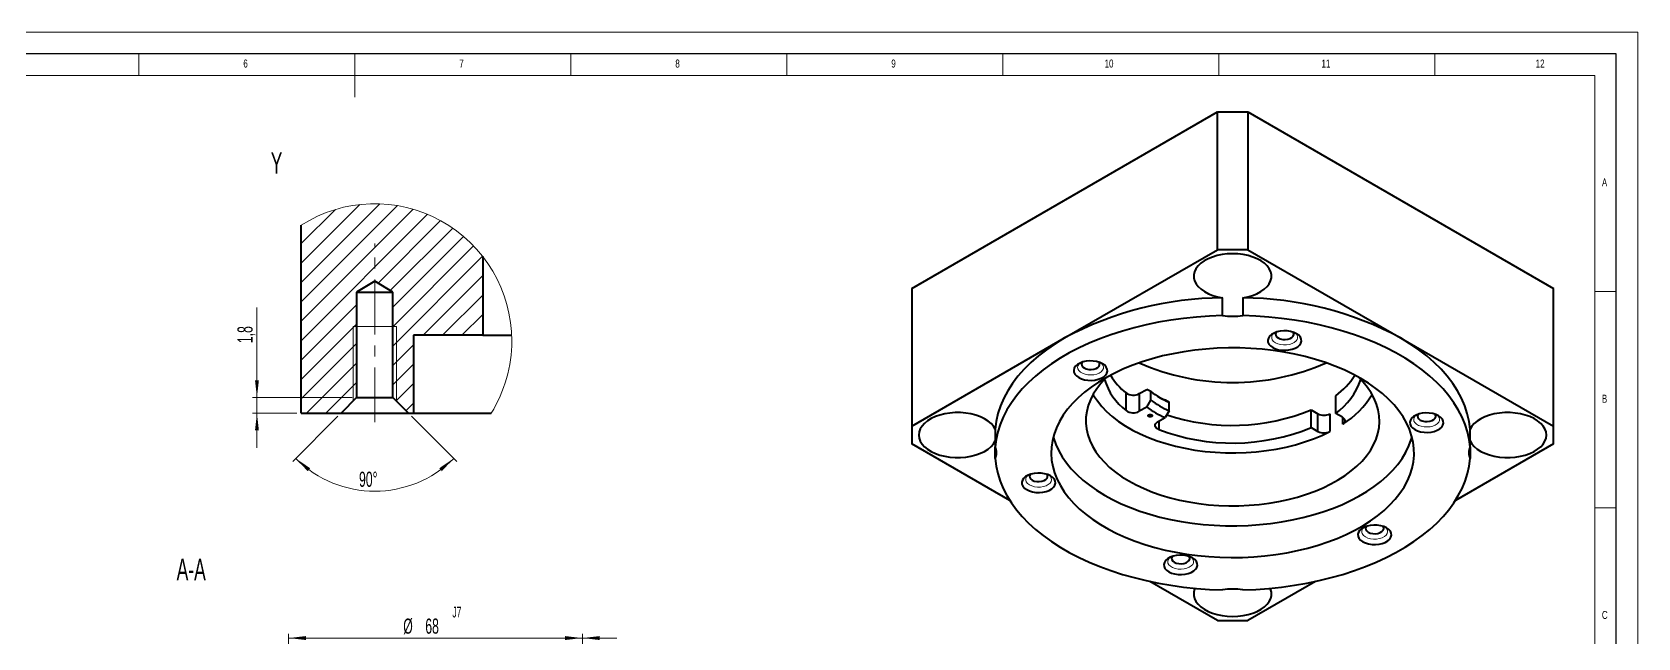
# Model space of a CAD drawing. Header units: millimetres. Extents: x 0 to 594, y 0 to 420.
# Drawn here: x 222.3 to 594, y 279.9 to 420 of the extents above; entities that cross this region are included whole.
import ezdxf

# ---------------------------------------------------------------- set-up
doc = ezdxf.new("R2010")
doc.units = ezdxf.units.MM
doc.linetypes.add('CENTERX2', pattern=[20.32, 12.7, -2.54, 2.54, -2.54])
doc.styles.add('SLDTEXTSTYLE1', font='TXT', dxfattribs={"width": 0.605})
doc.styles.add('SLDTEXTSTYLE3', font='TXT', dxfattribs={"width": 0.75})
doc.dimstyles.new('SLDDIMSTYLE16', dxfattribs={"dimtxt": 3.5, "dimasz": 4, "dimexe": 0, "dimexo": 0.0625, "dimgap": 0.875, "dimtad": 1, "dimlfac": 0.5, "dimrnd": 1e-09, "dimzin": 12, "dimdsep": 46, "dimtxsty": 'SLDTEXTSTYLE1', "dimsah": 1, "dimcen": 0.09, "dimadec": 0, "dimazin": 3, "dimtfac": 1, "dimtdec": 1, "dimtmove": 0, "dimatfit": 0, "dimfxl": 1, "dimfrac": 2, "dimtolj": 1, "dimtzin": 12, "dimarcsym": 0})
doc.dimstyles.new('SLDDIMSTYLE17', dxfattribs={"dimtxt": 3.5, "dimasz": 4, "dimexe": 0, "dimexo": 0.0625, "dimgap": 0.875, "dimtad": 1, "dimdec": 4, "dimlfac": 0.5, "dimzin": 12, "dimdsep": 46, "dimtxsty": 'SLDTEXTSTYLE1', "dimsah": 1, "dimcen": 0.09, "dimazin": 3, "dimtfac": 1, "dimtdec": 1, "dimtofl": 0, "dimtmove": 0, "dimatfit": 3, "dimfxl": 1, "dimfrac": 2, "dimtolj": 1, "dimtzin": 12, "dimarcsym": 0})
doc.dimstyles.new('SLDDIMSTYLE5', dxfattribs={"dimtxt": 3.5, "dimasz": 4, "dimexe": 0, "dimexo": 0.0625, "dimgap": 0.875, "dimtad": 1, "dimrnd": 1e-09, "dimzin": 12, "dimdsep": 46, "dimtxsty": 'SLDTEXTSTYLE1', "dimsah": 1, "dimcen": 0.09, "dimadec": 0, "dimazin": 3, "dimtfac": 1, "dimtdec": 1, "dimtofl": 0, "dimtmove": 0, "dimatfit": 3, "dimfxl": 1, "dimfrac": 2, "dimtolj": 1, "dimtzin": 12, "dimarcsym": 0})

# ---------------------------------------------------------------- blocks, each defined once
blk = doc.blocks.new('*D31')
at = {"color": 7, "linetype": 'Continuous', "lineweight": 15}
for p, q in [((281.65, 242.9), (281.65, 280.9)), ((281.65, 279.9), (349.65, 279.9)), ((349.65, 242.9), (349.65, 280.9)), ((349.65, 279.9), (357.65, 279.9))]:
    blk.add_line(p, q, dxfattribs=at)
for points in [[(281.65, 279.9), (285.65, 279.45), (285.65, 280.35)], [(349.65, 279.9), (345.65, 280.35), (345.65, 279.45)], [(349.65, 279.9), (353.65, 279.45), (353.65, 280.35)]]:
    blk.add_solid(points, dxfattribs=at)
at = {"color": 7, "linetype": 'Continuous', "lineweight": 15, "attachment_point": 1, "style": 'SLDTEXTSTYLE1'}
for s, insert, char_height in [('J7', (319.56, 287.12), 2.45), ('%%c', (308.19, 284.41), 3.5), ('68', (313.29, 284.41), 3.5)]:
    blk.add_mtext(s, dxfattribs=dict(at, insert=insert, char_height=char_height))
blk = doc.blocks.new('SW_HATCH_0')
at = {"color": 0, "linetype": 'Continuous', "lineweight": 0}
for p, q in [((0, -8.98), (18.19, 9.21)), ((0, -4.49), (13.53, 9.04)), ((0, -13.47), (22.26, 8.79)), ((0, -17.96), (25.91, 7.95)), ((0, 0), (7.9, 7.9)), ((0, -22.45), (29.23, 6.78)), ((17.79, -9.15), (32.26, 5.32)), ((20.6, -10.83), (35.04, 3.61)), ((21.2, -14.72), (37.58, 1.65)), ((21.2, -19.21), (39.89, -0.52)), ((21.2, -23.7), (41.97, -2.93)), ((28.2, -21.19), (42, -7.39)), ((0, -26.94), (12.8, -14.14)), ((32.69, -21.19), (42, -11.88)), ((37.18, -21.19), (42, -16.37)), ((0, -31.43), (12.8, -18.63)), ((41.67, -21.19), (42, -20.86)), ((0, -35.92), (12.8, -23.12)), ((21.2, -28.19), (26, -23.39)), ((1.22, -39.19), (12.8, -27.61)), ((21.2, -32.68), (26, -27.88)), ((5.71, -39.19), (12.8, -32.1)), ((21.99, -36.38), (26, -32.37)), ((24.23, -38.63), (26, -36.86))]:
    blk.add_line(p, q, dxfattribs=at)
blk = doc.blocks.new('*D88')
at = {"color": 7, "linetype": 'Continuous', "lineweight": 15}
for p, q in [((274.32, 335.51), (274.32, 356.36)), ((296.39, 335.51), (273.32, 335.51)), ((274.32, 335.51), (274.32, 331.91)), ((283.59, 331.91), (273.32, 331.91)), ((274.32, 331.91), (274.32, 323.91))]:
    blk.add_line(p, q, dxfattribs=at)
for points in [[(274.32, 335.51), (274.77, 339.51), (273.87, 339.51)], [(274.32, 331.91), (273.87, 327.91), (274.77, 327.91)]]:
    blk.add_solid(points, dxfattribs=at)
at = {"color": 7, "linetype": 'Continuous', "lineweight": 15, "insert": (269.81, 348.09), "char_height": 3.5, "attachment_point": 1, "rotation": 90, "style": 'SLDTEXTSTYLE1'}
blk.add_mtext('1,8', dxfattribs=at)
blk = doc.blocks.new('*D89')
at = {"color": 7, "linetype": 'Continuous', "lineweight": 15}
for p, q in [((293.08, 331.2), (282.61, 320.72)), ((310.1, 331.2), (320.57, 320.72))]:
    blk.add_line(p, q, dxfattribs=at)
blk.add_arc((301.59, 339.71), 25.85, 225, 315, dxfattribs=at)
for points in [[(283.31, 321.43), (286.06, 318.48), (286.64, 319.17)], [(319.86, 321.43), (316.53, 319.17), (317.12, 318.48)]]:
    blk.add_solid(points, dxfattribs=at)
at = {"color": 7, "linetype": 'Continuous', "lineweight": 15, "insert": (297.95, 318.37), "char_height": 3.5, "attachment_point": 1, "style": 'SLDTEXTSTYLE1'}
blk.add_mtext('90°', dxfattribs=at)

msp = doc.modelspace()

# ---------------------------------------------------------------- linework, layer by layer
at = {"color": 7, "linetype": 'Continuous', "lineweight": 0}
for p, q in [((594, 420), (0, 420)), ((594, 77.25), (594, 420)), ((247, 410), (247, 415)), ((297, 415), (297, 405)), ((347, 410), (347, 415)), ((397, 415), (397, 410)), ((447, 410), (447, 415)), ((497, 415), (497, 410)), ((547, 410), (547, 415)), ((584, 410), (10, 410)), ((584, 74.25), (584, 410)), ((584, 360), (589, 360)), ((296.58888, 351.90523), (296.58888, 334.70523)), ((297.38888, 351.90523), (296.58888, 351.90523)), ((305.78876, 351.90523), (297.38888, 351.90523)), ((306.58888, 351.90523), (305.78888, 351.90523)), ((306.58888, 334.70523), (306.58888, 351.90523)), ((514.62061, 350.45931), (514.9415, 350.1506)), ((515.12035, 348.97044), (514.86318, 348.59674)), ((469.70505, 343.51161), (469.86038, 343.38016)), ((545.8795, 328.76434), (545.1903, 328.70606)), ((457.66997, 317.58241), (457.99086, 317.2737)), ((589, 310), (584, 310)), ((530.94664, 303.28338), (530.5146, 303.59881)), ((485.25463, 298.00853), (485.5118, 298.38223)), ((485.5118, 298.38223), (485.75437, 298.60092)), ((490.55044, 298.60092), (490.70576, 298.46948))]:
    msp.add_line(p, q, dxfattribs=at)
at = {"color": 7, "linetype": 'Continuous', "lineweight": 30}
for p, q in [((589, 415), (5, 415)), ((589, 74.25), (589, 415))]:
    msp.add_line(p, q, dxfattribs=at)
at = {"color": 7, "linetype": 'Continuous', "lineweight": 40}
for p, q in [((425.94128, 360.72341), (496.65196, 401.54382)), ((496.65196, 369.69873), (496.65196, 401.54382)), ((496.65196, 401.54382), (503.72302, 401.54382)), ((503.72302, 401.54382), (503.72302, 369.69873)), ((503.72302, 401.54382), (574.4337, 360.72341)), ((284.58888, 341.90523), (284.58888, 375.39132)), ((326.58888, 368.1359), (326.58888, 349.90523)), ((461.29662, 349.28853), (496.65196, 369.69873)), ((503.72302, 369.69873), (496.65196, 369.69873)), ((503.72302, 369.69873), (539.07836, 349.28853)), ((301.58888, 362.42885), (297.38888, 359.90523)), ((305.78888, 359.90523), (301.58888, 362.42885)), ((425.94128, 360.72341), (425.94128, 328.87832)), ((574.4337, 328.87832), (574.4337, 360.72341)), ((297.38888, 359.90523), (297.38888, 335.50523)), ((297.38888, 359.90523), (305.78888, 359.90523)), ((305.78888, 335.50523), (305.78888, 359.90523)), ((497.84407, 354.47659), (497.84407, 358.55929)), ((502.53091, 358.55929), (502.53091, 354.47659)), ((326.58888, 349.90523), (310.58888, 349.90523)), ((310.58888, 349.90523), (310.58888, 331.90523)), ((326.58888, 349.90523), (333.2849, 349.90523)), ((425.94128, 328.87832), (461.29662, 349.28853)), ((539.07836, 349.28853), (574.4337, 328.87832)), ((284.58888, 331.90523), (284.58888, 341.90523)), ((297.38888, 335.50523), (293.78888, 331.90523)), ((297.38888, 335.50523), (305.78888, 335.50523)), ((309.38889, 331.90523), (305.78888, 335.50523)), ((475.52717, 332.4891), (475.52717, 336.5718)), ((478.58541, 336.41289), (480.30258, 337.40419)), ((478.58541, 336.41289), (478.58541, 332.33019)), ((481.22871, 336.87733), (480.30258, 337.40419)), ((480.30258, 333.32149), (481.22871, 334.91764)), ((481.22871, 334.91764), (481.22871, 336.87733)), ((484.54522, 334.95497), (485.47135, 334.42811)), ((524.03971, 331.84761), (524.03971, 335.93032)), ((284.58888, 331.90523), (293.78888, 331.90523)), ((293.78888, 331.90523), (309.38889, 331.90523)), ((309.38889, 331.90523), (310.58888, 331.90523)), ((310.58888, 331.90523), (328.55776, 331.90523)), ((480.30258, 333.32149), (478.58541, 332.33019)), ((482.82805, 329.88096), (484.54522, 330.87227)), ((485.47135, 332.46841), (484.54522, 330.87227)), ((485.47135, 332.46841), (485.47135, 334.42811)), ((518.38286, 328.58198), (518.38286, 332.66469)), ((518.38286, 332.66469), (519.94224, 331.76447)), ((519.94224, 327.68177), (519.94224, 331.76447)), ((522.67952, 331.71504), (522.67952, 327.63234)), ((525.5991, 330.9474), (524.03971, 331.84761)), ((425.94128, 328.87832), (425.94128, 324.79628)), ((445.23743, 328.19013), (445.23743, 324.10742)), ((518.38286, 328.58198), (519.94224, 327.68177)), ((555.13754, 324.10742), (555.13754, 328.19013)), ((574.4337, 324.79628), (574.4337, 328.87832)), ((448.62962, 311.69858), (425.94128, 324.79628)), ((445.23743, 321.40177), (445.23743, 324.10742)), ((574.4337, 324.79628), (551.74536, 311.69858)), ((555.13754, 324.10742), (555.13754, 321.40177)), ((496.65196, 283.97588), (481.03583, 292.99087)), ((519.33915, 292.99087), (503.72302, 283.97588)), ((496.65196, 283.97588), (503.72302, 283.97588))]:
    msp.add_line(p, q, dxfattribs=at)
at = {"color": 7, "linetype": 'CENTERX2', "lineweight": 0}
msp.add_line((301.58888, 329.78122), (301.58888, 371.11572), dxfattribs=at)
at = {"color": 8, "linetype": 'Continuous', "lineweight": 40}
for p, q in [((525.68472, 329.36721), (525.68472, 330.89478)), ((483.10332, 330.03987), (483.10332, 328.11548))]:
    msp.add_line(p, q, dxfattribs=at)
at = {"color": 7, "linetype": 'Continuous', "lineweight": 40, "flags": 128}
for points in [[(502.53091, 358.55929), (503.69616, 358.79117), (504.79561, 359.11277), (505.80864, 359.51808), (506.71624, 359.99949), (507.5014, 360.54797), (508.14938, 361.15324), (508.64803, 361.80393), (508.98802, 362.48786), (509.16294, 363.19219), (509.16953, 363.90371), (509.00767, 364.60907), (508.68038, 365.29506), (508.19381, 365.9488), (507.55708, 366.55803), (506.78213, 367.11132), (505.8835, 367.59831), (504.87804, 368.00985), (503.78461, 368.33823), (502.62372, 368.57728), (501.41714, 368.72253), (500.18749, 368.77126), (498.95784, 368.72253), (497.75126, 368.57728), (496.59037, 368.33823), (495.49694, 368.00985), (494.49148, 367.59831), (493.59285, 367.11132), (492.8179, 366.55803), (492.18117, 365.9488), (491.6946, 365.29506), (491.36731, 364.60907), (491.20545, 363.90371), (491.21204, 363.19219), (491.38696, 362.48786), (491.72695, 361.80393), (492.2256, 361.15324), (492.87358, 360.54797), (493.65874, 359.99949), (494.56634, 359.51808), (495.57937, 359.11277), (496.67882, 358.79117), (497.84407, 358.55929)], [(497.84407, 354.47659), (494.82576, 354.35419), (491.82368, 354.13615), (488.8469, 353.82314), (485.90446, 353.4161), (483.00523, 352.91627), (480.15801, 352.32514), (477.37141, 351.64453), (474.65387, 350.87648), (472.0136, 350.02331), (469.4586, 349.08762), (466.99659, 348.07223), (464.63505, 346.98022), (462.3811, 345.81489), (460.24157, 344.57977), (458.22294, 343.27859), (456.33131, 341.91529), (454.57242, 340.49401), (452.95157, 339.01904), (451.47369, 337.49485), (450.14324, 335.92604), (448.96425, 334.31737), (447.94029, 332.6737), (447.07445, 331.00002), (446.36936, 329.30138), (445.82715, 327.58292), (445.44946, 325.84986), (445.23743, 324.10742)], [(555.13754, 324.10742), (554.92552, 325.84986), (554.54783, 327.58292), (554.00562, 329.30138), (553.30053, 331.00002), (552.43469, 332.6737), (551.41073, 334.31737), (550.23174, 335.92604), (548.90129, 337.49485), (547.42341, 339.01904), (545.80256, 340.49401), (544.04367, 341.91529), (542.15204, 343.27859), (540.13341, 344.57977), (537.99388, 345.81489), (535.73993, 346.98022), (533.37838, 348.07223), (530.91638, 349.08762), (528.36138, 350.02331), (525.72111, 350.87648), (523.00357, 351.64453), (520.21697, 352.32514), (517.36975, 352.91627), (514.47052, 353.4161), (511.52808, 353.82314), (508.5513, 354.13615), (505.54922, 354.35419), (502.53091, 354.47659)], [(514.98029, 350.27579), (514.34667, 350.572), (513.62021, 350.78568), (512.83267, 350.9075), (512.01846, 350.93213), (511.21318, 350.8585), (510.45201, 350.68983), (509.76823, 350.43348), (509.19171, 350.10066), (508.74765, 349.70592), (508.45546, 349.2665), (508.32792, 348.80162), (508.37059, 348.33159), (508.58161, 347.87696), (508.95176, 347.45758), (509.46486, 347.0918), (510.09848, 346.79559), (510.82494, 346.58191), (511.61248, 346.46009), (512.42669, 346.43546), (513.23197, 346.50909), (513.99314, 346.67776), (514.67693, 346.93411), (515.25344, 347.26693), (515.6975, 347.66167), (515.98969, 348.10108), (516.11723, 348.56596), (516.07456, 349.03599), (515.86354, 349.49063), (515.49339, 349.91001), (514.98029, 350.27579)], [(510.3014, 350.64309), (510.25498, 350.57722), (510.12793, 350.24005), (510.17057, 349.89587), (510.37945, 349.57257), (510.73765, 349.29634), (511.21615, 349.08955), (511.77619, 348.96897), (512.37239, 348.94435), (512.95645, 349.0177), (513.48106, 349.18307), (513.90371, 349.42706), (514.19017, 349.72991), (514.31722, 350.06708), (514.27458, 350.41126), (514.14376, 350.64309)], [(461.29662, 349.28853), (459.13919, 347.9698), (457.11574, 346.5821), (455.23286, 345.12995), (453.4967, 343.61811), (451.91292, 342.0515), (450.4867, 340.43524), (449.22269, 338.77459), (448.12501, 337.07498), (447.19725, 335.34197), (446.44244, 333.58119), (445.86304, 331.7984), (445.46093, 329.99943), (445.23743, 328.19013)], [(529.88597, 339.89917), (527.98218, 340.93188), (525.97086, 341.89426), (523.85978, 342.78259), (521.65712, 343.59345), (519.3714, 344.32367), (517.01146, 344.97046), (514.58643, 345.53129), (512.10569, 346.00401), (509.57885, 346.38677), (507.01567, 346.67811), (504.42608, 346.8769), (501.82008, 346.98236), (499.20778, 346.99408), (496.59925, 346.91203), (494.00462, 346.73652), (491.4339, 346.46823), (488.89705, 346.1082), (486.40388, 345.65781), (483.96404, 345.11881), (481.58696, 344.4933), (479.28184, 343.78368), (477.0576, 342.9927), (474.92285, 342.12342), (472.88584, 341.17922), (470.95446, 340.16372), (469.13618, 339.08088), (467.43802, 337.93487), (465.86657, 336.73014), (464.42789, 335.47134), (463.12757, 334.16333), (461.97062, 332.81119), (460.96153, 331.42014), (460.10419, 329.99557), (459.40193, 328.54298), (458.85746, 327.068), (458.47288, 325.57633), (458.2497, 324.07375), (458.18876, 322.56606), (458.29031, 321.0591), (458.55395, 319.5587), (458.97866, 318.07066), (459.5628, 316.60075), (460.30411, 315.15464), (461.19972, 313.73794), (462.24616, 312.35611), (463.4394, 311.01452), (464.7748, 309.71835), (466.24721, 308.47262), (467.85093, 307.28214), (469.57975, 306.15151), (471.42699, 305.08513), (473.38549, 304.0871), (475.4477, 303.16129), (477.6056, 302.31129), (479.85088, 301.54037), (482.17484, 300.85154), (484.56848, 300.24744), (487.02255, 299.73041), (489.52755, 299.30246), (492.07379, 298.96525), (494.65142, 298.72006), (497.25048, 298.56787), (499.86089, 298.50925), (502.47257, 298.54443), (505.07541, 298.67327), (507.65933, 298.89528), (510.21435, 299.20959), (512.73058, 299.615), (515.19828, 300.10993), (517.60791, 300.69247), (519.95014, 301.36036), (522.21591, 302.11102), (524.39646, 302.94155), (526.48335, 303.84873), (528.46851, 304.82906), (530.34425, 305.87873), (532.10332, 306.99369), (533.73892, 308.16963), (535.24471, 309.402), (536.61487, 310.68602), (537.8441, 312.01674), (538.92764, 313.389), (539.86131, 314.79749), (540.64149, 316.23677), (541.26516, 317.70126), (541.7299, 319.1853), (542.03393, 320.68315), (542.17606, 322.18902), (542.15575, 323.69707), (541.97307, 325.20148), (541.62872, 326.69642), (541.12405, 328.17612), (540.46101, 329.63483), (539.64215, 331.06693), (538.67065, 332.46687), (537.55027, 333.82923), (536.28534, 335.14875), (534.88076, 336.42032), (533.34195, 337.63902), (531.67487, 338.80013), (529.88597, 339.89917)], [(555.13754, 328.19013), (554.91405, 329.99943), (554.51194, 331.7984), (553.93254, 333.58119), (553.17773, 335.34197), (552.24997, 337.07498), (551.15229, 338.77459), (549.88828, 340.43524), (548.46206, 342.0515), (546.87828, 343.61811), (545.14212, 345.12995), (543.25924, 346.5821), (541.23579, 347.9698), (539.07836, 349.28853)], [(470.06474, 343.32808), (469.43112, 343.62429), (468.70466, 343.83797), (467.91712, 343.95979), (467.10291, 343.98442), (466.29763, 343.91079), (465.53646, 343.74212), (464.85267, 343.48577), (464.27616, 343.15295), (463.8321, 342.75821), (463.53991, 342.3188), (463.41237, 341.85392), (463.45504, 341.38389), (463.66606, 340.92925), (464.03621, 340.50987), (464.54931, 340.14409), (465.18293, 339.84789), (465.90939, 339.6342), (466.69693, 339.51238), (467.51113, 339.48775), (468.31642, 339.56138), (469.07759, 339.73005), (469.76138, 339.9864), (470.33789, 340.31922), (470.78195, 340.71396), (471.07414, 341.15338), (471.20168, 341.61826), (471.15901, 342.08829), (470.94799, 342.54292), (470.57784, 342.9623), (470.06474, 343.32808)], [(465.38584, 343.69539), (465.33943, 343.62952), (465.21237, 343.29235), (465.25502, 342.94817), (465.4639, 342.62486), (465.8221, 342.34863), (466.3006, 342.14185), (466.86064, 342.02126), (467.45684, 341.99665), (468.0409, 342.06999), (468.56551, 342.23536), (468.98816, 342.47935), (469.27462, 342.7822), (469.40167, 343.11938), (469.35903, 343.46355), (469.22821, 343.69539)], [(471.0464, 340.21502), (470.79166, 339.96622), (469.68301, 338.77195), (468.71973, 337.53637), (467.90641, 336.26537), (467.24692, 334.965), (466.74441, 333.64147), (466.40127, 332.30108), (466.21914, 330.95022), (466.19889, 329.59532), (466.3406, 328.24284), (466.64361, 326.89922), (467.10647, 325.57088), (467.72698, 324.26414), (468.50218, 322.98523), (469.42837, 321.74023), (470.50114, 320.53509), (471.71538, 319.37555), (473.06531, 318.26713), (474.54448, 317.21512), (476.14586, 316.22453)], [(476.14586, 316.22453), (477.8618, 315.30007), (479.68414, 314.44617), (481.60418, 313.66687), (483.61279, 312.9659), (485.70037, 312.3466), (487.857, 311.81192), (490.07239, 311.36441), (492.33598, 311.0062), (494.63698, 310.739), (496.96444, 310.56407), (499.30725, 310.48226), (501.65426, 310.49396), (503.99428, 310.5991), (506.31616, 310.79719), (508.60883, 311.08728), (510.86138, 311.46799), (513.06305, 311.93751), (515.20337, 312.4936), (517.27213, 313.13361), (519.25948, 313.85449), (521.15593, 314.6528), (522.95247, 315.52474), (524.64051, 316.46615), (526.21203, 317.47256), (527.65953, 318.53915), (528.97611, 319.66086), (530.1555, 320.83232), (531.19208, 322.04797), (532.08091, 323.30201), (532.81776, 324.58846), (533.3991, 325.90119), (533.82218, 327.23395), (534.08497, 328.58038), (534.18622, 329.93407), (534.12546, 331.28856), (533.90296, 332.63741), (533.5198, 333.97418), (532.97779, 335.29251), (532.27952, 336.58611), (531.42832, 337.84882), (530.42824, 339.07461), (529.32858, 340.21502)], [(467.8848, 336.22752), (468.0156, 336.00222), (468.86567, 334.71602), (469.86981, 333.46738), (471.02309, 332.26245), (472.31984, 331.10714), (473.75367, 330.00715), (475.31754, 328.96789), (477.00375, 327.99446), (478.804, 327.09166), (480.70945, 326.26393), (482.71071, 325.51533), (484.79794, 324.84955), (486.96088, 324.26987), (489.18888, 323.77914), (491.47099, 323.37977), (493.79597, 323.07372), (496.1524, 322.86251), (498.52867, 322.74717), (500.9131, 322.72827), (503.29397, 322.80589), (505.65955, 322.97967), (507.99822, 323.24874), (510.29846, 323.61178), (512.54896, 324.06701), (514.73866, 324.61218), (516.85678, 325.24461), (518.89289, 325.9612), (520.837, 326.75842), (522.67952, 327.63234)], [(445.23743, 328.19013), (444.83578, 328.86282), (444.27868, 329.49752), (443.57658, 330.08232), (442.74267, 330.60627), (441.79257, 331.05953), (440.74411, 331.4336), (439.61695, 331.72147), (438.43223, 331.91774), (437.21216, 332.01872), (435.97964, 332.02253), (434.75778, 331.92908), (433.56949, 331.74014), (432.43706, 331.45925), (431.38172, 331.09167), (430.42328, 330.64431), (429.5797, 330.12554), (428.86682, 329.5451), (428.29799, 328.91388), (427.88389, 328.24371), (427.63228, 327.54716), (427.54788, 326.8373), (427.63228, 326.12744), (427.88389, 325.4309), (428.29799, 324.76073), (428.86682, 324.1295), (429.5797, 323.54906), (430.42328, 323.0303), (431.38172, 322.58293), (432.43706, 322.21535), (433.56949, 321.93446), (434.75778, 321.74552), (435.97964, 321.65208), (437.21216, 321.65588), (438.43223, 321.75687), (439.61695, 321.95314), (440.74411, 322.241), (441.79257, 322.61507), (442.74267, 323.06833), (443.57658, 323.59228), (444.27868, 324.17709), (444.83578, 324.81179), (445.23743, 325.48448)], [(480.74205, 331.12597), (480.63367, 331.21961), (480.59561, 331.33007), (480.63367, 331.44053), (480.74205, 331.53417), (480.90426, 331.59674), (481.09561, 331.61871), (481.28695, 331.59674), (481.44916, 331.53417), (481.55755, 331.44053), (481.59561, 331.33007), (481.55755, 331.21961), (481.44916, 331.12597), (481.28695, 331.0634), (481.09561, 331.04142), (480.90426, 331.0634), (480.74205, 331.12597)], [(525.5991, 330.9474), (525.83909, 330.77993), (526.02045, 330.58945), (526.13676, 330.38273), (526.1839, 330.16709), (526.1602, 329.95017), (526.0665, 329.73966), (525.90611, 329.54301), (525.68472, 329.36721)], [(547.86076, 331.2943), (547.22713, 331.59051), (546.50068, 331.80419), (545.71314, 331.92601), (544.89893, 331.95064), (544.09365, 331.87701), (543.33248, 331.70834), (542.64869, 331.45199), (542.07217, 331.11917), (541.62812, 330.72443), (541.33593, 330.28502), (541.20839, 329.82014), (541.25106, 329.35011), (541.46208, 328.89547), (541.83222, 328.47609), (542.34532, 328.11031), (542.97895, 327.8141), (543.7054, 327.60042), (544.49295, 327.4786), (545.30715, 327.45397), (546.11243, 327.5276), (546.8736, 327.69627), (547.55739, 327.95262), (548.13391, 328.28544), (548.57797, 328.68018), (548.87015, 329.11959), (548.9977, 329.58447), (548.95502, 330.05451), (548.744, 330.50914), (548.37386, 330.92852), (547.86076, 331.2943)], [(543.18186, 331.66161), (543.13545, 331.59574), (543.00839, 331.25856), (543.05103, 330.91439), (543.25991, 330.59108), (543.61812, 330.31485), (544.09662, 330.10806), (544.65665, 329.98748), (545.25285, 329.96286), (545.83692, 330.03621), (546.36152, 330.20158), (546.78418, 330.44557), (547.07064, 330.74842), (547.19769, 331.08559), (547.15505, 331.42977), (547.02422, 331.6616)], [(555.13754, 325.48448), (555.5392, 324.81179), (556.0963, 324.17709), (556.7984, 323.59228), (557.63231, 323.06833), (558.58241, 322.61507), (559.63087, 322.241), (560.75803, 321.95314), (561.94275, 321.75687), (563.16282, 321.65588), (564.39534, 321.65208), (565.6172, 321.74552), (566.80549, 321.93446), (567.93792, 322.21535), (568.99326, 322.58293), (569.9517, 323.0303), (570.79528, 323.54906), (571.50816, 324.1295), (572.07699, 324.76073), (572.49109, 325.4309), (572.7427, 326.12744), (572.8271, 326.8373), (572.7427, 327.54716), (572.49109, 328.24371), (572.07699, 328.91388), (571.50816, 329.5451), (570.79528, 330.12554), (569.9517, 330.64431), (568.99326, 331.09167), (567.93792, 331.45925), (566.80549, 331.74014), (565.6172, 331.92908), (564.39534, 332.02253), (563.16282, 332.01872), (561.94275, 331.91774), (560.75803, 331.72147), (559.63087, 331.4336), (558.58241, 331.05953), (557.63231, 330.60627), (556.7984, 330.08232), (556.0963, 329.49752), (555.5392, 328.86282), (555.13754, 328.19013)], [(483.10332, 328.11548), (482.77364, 328.28082), (482.51398, 328.48352), (482.33672, 328.71393), (482.25032, 328.96105), (482.25889, 329.21311), (482.36202, 329.45808), (482.55481, 329.6843), (482.82805, 329.88096)], [(458.67259, 326.42903), (458.74626, 326.16164), (459.25092, 324.68195), (459.91397, 323.22323), (460.73283, 321.79113), (461.70433, 320.3912), (462.82471, 319.02883), (464.08964, 317.70931), (465.49422, 316.43774), (467.03303, 315.21905), (468.70011, 314.05793), (470.48901, 312.9589)], [(470.48901, 312.9589), (472.3928, 311.92619), (474.40412, 310.96381), (476.5152, 310.07547), (478.71786, 309.26462), (481.00358, 308.53439), (483.36352, 307.88761), (485.78855, 307.32677), (488.26929, 306.85406), (490.79613, 306.47129), (493.35931, 306.17995), (495.9489, 305.98117), (498.5549, 305.87571), (501.1672, 305.86398), (503.77572, 305.94603), (506.37036, 306.12154), (508.94108, 306.38983), (511.47793, 306.74987), (513.9711, 307.20026), (516.41094, 307.73925), (518.78802, 308.36477), (521.09314, 309.07439), (523.31737, 309.86537), (525.45213, 310.73464), (527.48914, 311.67885), (529.42052, 312.69434), (531.2388, 313.77718), (532.93696, 314.92319), (534.50841, 316.12792), (535.94709, 317.38673), (537.24741, 318.69473), (538.40436, 320.04687), (539.41345, 321.43792), (540.27079, 322.86249), (540.97305, 324.31508), (541.51752, 325.79006), (541.70239, 326.42903)], [(445.23743, 321.40177), (445.44946, 319.65934), (445.82715, 317.92627), (446.36936, 316.20782), (447.07445, 314.50918), (447.94029, 312.83549), (448.96425, 311.19183), (450.14324, 309.58316), (451.47369, 308.01435), (452.95157, 306.49016), (454.57242, 305.01519), (456.33131, 303.5939), (458.22294, 302.23061), (460.24157, 300.92943), (462.3811, 299.69431), (464.63505, 298.52898), (466.99659, 297.43697), (469.4586, 296.42158), (472.0136, 295.48588), (474.65387, 294.63272), (477.37141, 293.86467), (480.15801, 293.18405), (483.00523, 292.59293), (485.90446, 292.09309), (488.8469, 291.68605), (491.82368, 291.37304), (494.82576, 291.15501), (497.84407, 291.03261)], [(502.53091, 291.03261), (505.54922, 291.15501), (508.5513, 291.37304), (511.52808, 291.68605), (514.47052, 292.09309), (517.36975, 292.59293), (520.21697, 293.18405), (523.00357, 293.86467), (525.72111, 294.63272), (528.36138, 295.48588), (530.91638, 296.42158), (533.37838, 297.43697), (535.73993, 298.52898), (537.99388, 299.69431), (540.13341, 300.92943), (542.15204, 302.23061), (544.04367, 303.5939), (545.80256, 305.01519), (547.42341, 306.49016), (548.90129, 308.01435), (550.23174, 309.58316), (551.41073, 311.19183), (552.43469, 312.83549), (553.30053, 314.50918), (554.00562, 316.20782), (554.54783, 317.92627), (554.92552, 319.65934), (555.13754, 321.40177)], [(458.02966, 317.39889), (457.39603, 317.69509), (456.66958, 317.90878), (455.88203, 318.03059), (455.06783, 318.05523), (454.26255, 317.9816), (453.50138, 317.81292), (452.81759, 317.55657), (452.24107, 317.22376), (451.79701, 316.82902), (451.50483, 316.3896), (451.37728, 315.92472), (451.41995, 315.45469), (451.63097, 315.00005), (452.00112, 314.58068), (452.51422, 314.2149), (453.14785, 313.91869), (453.8743, 313.70501), (454.66184, 313.58319), (455.47605, 313.55856), (456.28133, 313.63218), (457.0425, 313.80086), (457.72629, 314.05721), (458.30281, 314.39003), (458.74686, 314.78477), (459.03905, 315.22418), (459.16659, 315.68906), (459.12392, 316.15909), (458.9129, 316.61373), (458.54276, 317.0331), (458.02966, 317.39889)], [(453.35076, 317.76619), (453.30434, 317.70032), (453.17729, 317.36315), (453.21993, 317.01897), (453.42881, 316.69567), (453.78701, 316.41944), (454.26552, 316.21265), (454.82555, 316.09207), (455.42175, 316.06745), (456.00581, 316.1408), (456.53042, 316.30617), (456.95307, 316.55016), (457.23953, 316.85301), (457.36659, 317.19018), (457.32395, 317.53436), (457.19312, 317.76619)], [(535.82567, 305.36511), (535.19205, 305.66131), (534.46559, 305.87499), (533.67805, 305.99681), (532.86385, 306.02145), (532.05856, 305.94782), (531.29739, 305.77914), (530.6136, 305.52279), (530.03708, 305.18998), (529.59303, 304.79523), (529.30084, 304.35582), (529.1733, 303.89094), (529.21597, 303.42091), (529.42699, 302.96627), (529.79714, 302.5469), (530.31024, 302.18111), (530.94386, 301.88491), (531.67032, 301.67123), (532.45786, 301.54941), (533.27207, 301.52477), (534.07735, 301.5984), (534.83852, 301.76708), (535.5223, 302.02343), (536.09882, 302.35624), (536.54288, 302.75099), (536.83507, 303.1904), (536.96261, 303.65528), (536.91994, 304.12531), (536.70892, 304.57995), (536.33877, 304.99932), (535.82567, 305.36511)], [(531.14677, 305.73241), (531.10036, 305.66654), (530.97331, 305.32937), (531.01595, 304.98519), (531.22483, 304.66189), (531.58303, 304.38565), (532.06153, 304.17887), (532.62157, 304.05828), (533.21777, 304.03367), (533.80183, 304.10702), (534.32644, 304.27238), (534.74909, 304.51638), (535.03555, 304.81923), (535.16261, 305.1564), (535.11996, 305.50058), (534.98913, 305.73241)], [(490.91012, 298.4174), (490.2765, 298.7136), (489.55004, 298.92729), (488.7625, 299.04911), (487.94829, 299.07374), (487.14301, 299.00011), (486.38184, 298.83143), (485.69805, 298.57509), (485.12154, 298.24227), (484.67748, 297.84753), (484.38529, 297.40811), (484.25775, 296.94323), (484.30042, 296.4732), (484.51144, 296.01856), (484.88159, 295.59919), (485.39469, 295.23341), (486.02831, 294.9372), (486.75477, 294.72352), (487.54231, 294.6017), (488.35652, 294.57707), (489.1618, 294.6507), (489.92297, 294.81937), (490.60675, 295.07572), (491.18327, 295.40854), (491.62733, 295.80328), (491.91952, 296.24269), (492.04706, 296.70757), (492.00439, 297.1776), (491.79337, 297.63224), (491.42322, 298.05162), (490.91012, 298.4174)], [(486.23122, 298.7847), (486.18481, 298.71883), (486.05775, 298.38166), (486.1004, 298.03748), (486.30928, 297.71418), (486.66748, 297.43795), (487.14598, 297.23116), (487.70602, 297.11058), (488.30222, 297.08596), (488.88628, 297.15931), (489.41089, 297.32468), (489.83354, 297.56867), (490.12, 297.87152), (490.24705, 298.20869), (490.20441, 298.55287), (490.07358, 298.7847)], [(491.47629, 291.40455), (491.38696, 291.18675), (491.21204, 290.48242), (491.20545, 289.7709), (491.36731, 289.06553), (491.6946, 288.37955), (492.18117, 287.72581), (492.8179, 287.11658), (493.59285, 286.56328), (494.49148, 286.0763), (495.49694, 285.66475), (496.59037, 285.33638), (497.75126, 285.09732), (498.95784, 284.95207), (500.18749, 284.90335), (501.41714, 284.95207), (502.62372, 285.09732), (503.78461, 285.33638), (504.87804, 285.66475), (505.8835, 286.0763), (506.78213, 286.56328), (507.55708, 287.11658), (508.19381, 287.72581), (508.68038, 288.37955), (509.00767, 289.06553), (509.16953, 289.7709), (509.16294, 290.48242), (508.98802, 291.18675), (508.89869, 291.40455)]]:
    msp.add_lwpolyline(points, dxfattribs=at)
at = {"color": 7, "linetype": 'Continuous', "lineweight": 0, "flags": 128}
for points in [[(514.86301, 348.59674), (514.46365, 348.26735), (513.9433, 348.00002), (513.33019, 347.80918), (512.65737, 347.7051), (511.96111, 347.69341), (511.27894, 347.77472), (510.64764, 347.94466), (510.10125, 348.19407), (509.66922, 348.50949), (509.37485, 348.87393), (509.23399, 349.26774), (509.25425, 349.66968), (509.43453, 350.0581), (509.76512, 350.41204), (509.82454, 350.45931)], [(469.86032, 343.38016), (470.15475, 343.01572), (470.29561, 342.62192), (470.27535, 342.21997), (470.09507, 341.83156), (469.76448, 341.47762), (469.30141, 341.17723), (468.73082, 340.94659), (468.08348, 340.79812), (467.39428, 340.73984), (466.70037, 340.77489), (466.03917, 340.90137), (465.44632, 341.11247), (464.95378, 341.39681), (464.5881, 341.73906), (464.369, 342.12076), (464.30829, 342.52134), (464.40925, 342.91921), (464.66642, 343.29292), (464.90899, 343.5116)], [(545.18986, 328.70606), (544.49639, 328.74111), (543.83519, 328.86759), (543.24233, 329.07869), (542.74979, 329.36303), (542.38412, 329.70527), (542.16502, 330.08698), (542.10431, 330.48756), (542.20526, 330.88543), (542.46244, 331.25913), (542.70501, 331.47782)], [(547.50061, 331.47782), (547.65639, 331.34638), (547.95077, 330.98194), (548.09163, 330.58813), (548.07137, 330.18619), (547.89108, 329.79778), (547.5605, 329.44384), (547.09743, 329.14345), (546.52684, 328.9128), (545.8795, 328.76434)], [(457.99065, 317.2737), (458.20996, 316.89199), (458.27067, 316.49141), (458.16972, 316.09354), (457.91254, 315.71984), (457.51301, 315.39044), (456.99267, 315.12312), (456.37956, 314.93228), (455.70673, 314.8282), (455.01047, 314.81651), (454.3283, 314.89782), (453.69701, 315.06776), (453.15062, 315.31717), (452.71859, 315.63259), (452.42421, 315.99703), (452.28335, 316.39084), (452.30361, 316.79278), (452.4839, 317.18119), (452.81448, 317.53513), (452.87391, 317.58241)], [(535.46572, 305.54863), (535.78688, 305.23991), (536.00598, 304.85821), (536.06669, 304.45763), (535.96573, 304.05976), (535.70856, 303.68605), (535.30903, 303.35666), (534.78869, 303.08934), (534.17557, 302.89849), (533.50275, 302.79442), (532.80649, 302.78272), (532.12432, 302.86404), (531.49302, 303.03398), (530.94664, 303.28338)], [(490.70573, 298.46948), (491.00013, 298.10504), (491.14099, 297.71123), (491.12073, 297.30929), (490.94045, 296.92087), (490.60986, 296.56693), (490.14679, 296.26654), (489.57621, 296.0359), (488.92886, 295.88744), (488.23966, 295.82916), (487.54575, 295.86421), (486.88455, 295.99069), (486.2917, 296.20179), (485.79916, 296.48613), (485.43348, 296.82837), (485.21438, 297.21008), (485.15367, 297.61066), (485.25463, 298.00853), (485.25463, 298.00853)]]:
    msp.add_lwpolyline(points, dxfattribs=at)
at = {"color": 7, "linetype": 'Continuous', "lineweight": 0}
for centre, radius, start, end in [((301.58888, 348.6085), 31.72254, 0.000002, 122.4047338), ((514.13404, 349.4244), 1.08577, 335.2852356, 41.9770879), ((301.58885, 348.60851), 31.72257, 328.2278742, 359.9999829), ((531.33174, 304.51466), 1.22764, 122.6222935, 228.2474899)]:
    msp.add_arc(centre, radius, start, end, dxfattribs=at)
at = {"color": 7, "linetype": 'Continuous', "lineweight": 40}
for centre, radius, start, end in [((498.18433, 280.54339), 78.01665, 90.2498879, 118.2174074), ((502.08719, 280.13552), 78.42503, 61.8568796, 89.6758252), ((500.18749, 369.67812), 15.3811, 261.2364574, 278.7635426), ((500.18749, 392.53031), 53.55406, 246.1792079, 293.8207921), ((484.01936, 343.68971), 14.056, 196.446009, 232.8309934), ((486.04953, 349.54583), 16.70465, 212.0786092, 230.9568423), ((513.79516, 349.96797), 17.37834, 306.1216336, 327.6706169), ((515.2508, 344.39553), 15.31977, 305.0084588, 342.1919178), ((477.18801, 339.02721), 2.96436, 235.9257092, 298.125347), ((494.57437, 355.09595), 22.58373, 233.776159, 246.2292175), ((494.57437, 353.13626), 22.58373, 233.776159, 246.2292175), ((495.40152, 358.92572), 26.31456, 241.3048426, 245.6343314), ((514.83157, 346.93924), 20.6535, 301.7010338, 328.7589708), ((477.18801, 334.94451), 2.96436, 235.9257092, 298.125347), ((494.2656, 352.60951), 23.81163, 234.0984171, 245.9069594), ((500.11004, 377.39719), 48.32073, 251.679796, 292.2195729), ((521.36109, 334.52045), 3.09976, 242.7593739, 295.1715893), ((500.15223, 373.03321), 48.04444, 249.2153156, 292.2998399), ((521.36109, 330.43774), 3.09976, 242.7593739, 295.1715893), ((442.42774, 322.7546), 3.11842, 334.2899106, 25.7100894), ((557.94724, 322.7546), 3.11842, 154.2899106, 205.7100894), ((500.18749, 275.83108), 15.3811, 81.2364574, 98.7635426)]:
    msp.add_arc(centre, radius, start, end, dxfattribs=at)

# ---------------------------------------------------------------- block references
at = {"color": 7, "linetype": 'Continuous', "lineweight": 0}
msp.add_blockref('SW_HATCH_0', (284.58888, 371.0992), dxfattribs=at)

# ---------------------------------------------------------------- texts
for s, insert, char_height, attachment_point, style in [('6', (271.16667, 413.66802), 1.85208, 1, 'SLDTEXTSTYLE3'), ('7', (321.16667, 413.66802), 1.85208, 1, 'SLDTEXTSTYLE3'), ('8', (371.16667, 413.66802), 1.85208, 1, 'SLDTEXTSTYLE3'), ('9', (421.16667, 413.66802), 1.85208, 1, 'SLDTEXTSTYLE3'), ('10', (470.54167, 413.66802), 1.852083, 1, 'SLDTEXTSTYLE3'), ('11', (520.75001, 413.66802), 1.852083, 1, 'SLDTEXTSTYLE3'), ('12', (570.33334, 413.66802), 1.852083, 1, 'SLDTEXTSTYLE3'), ('Y', (277.5065, 392.2442), 5, 1, 'SLDTEXTSTYLE1'), ('A', (585.66668, 386.16802), 1.85208, 1, 'SLDTEXTSTYLE3'), ('B', (585.66668, 336.16802), 1.85208, 1, 'SLDTEXTSTYLE3'), ('A-A', (259.10286, 298.28355), 5, 2, 'SLDTEXTSTYLE1'), ('C', (585.66668, 286.16802), 1.85208, 1, 'SLDTEXTSTYLE3')]:
    msp.add_mtext(s, dxfattribs=dict(at, insert=insert, char_height=char_height, attachment_point=attachment_point, style=style))

# ---------------------------------------------------------------- dimensions: what is measured, and where the dimension line sits
at = {"color": 7, "linetype": 'Continuous', "lineweight": 15}
dim = msp.add_linear_dim(base=(274.31752, 331.90523), p1=(297.38888, 335.50523), p2=(284.58888, 331.90523), angle=90, dimstyle='SLDDIMSTYLE16', dxfattribs=at)
dim.commit()
dim.dimension.update_dxf_attribs({"geometry": '*D88', "text_midpoint": (274.31752, 351.4358), "dimtype": 160})
dim = msp.add_angular_dim_2l(base=(301.58888, 313.85961), line1=((309.38888, 331.90523), (305.78888, 335.50523)), line2=((297.38888, 335.50523), (293.78888, 331.90523)), dimstyle='SLDDIMSTYLE17', dxfattribs=at)
dim.commit()
dim.dimension.update_dxf_attribs({"geometry": '*D89', "text_midpoint": (301.58888, 313.85961), "dimtype": 162})
dim = msp.add_linear_dim(base=(349.65461, 279.89771), p1=(281.65461, 241.89771), p2=(349.65461, 241.89771), text='%%c<>\\SJ7^ ;', dimstyle='SLDDIMSTYLE5', dxfattribs=at)
dim.commit()
dim.dimension.update_dxf_attribs({"geometry": '*D31', "text_midpoint": (315.65461, 279.89771), "dimtype": 160})

doc.saveas('drawing.dxf')
